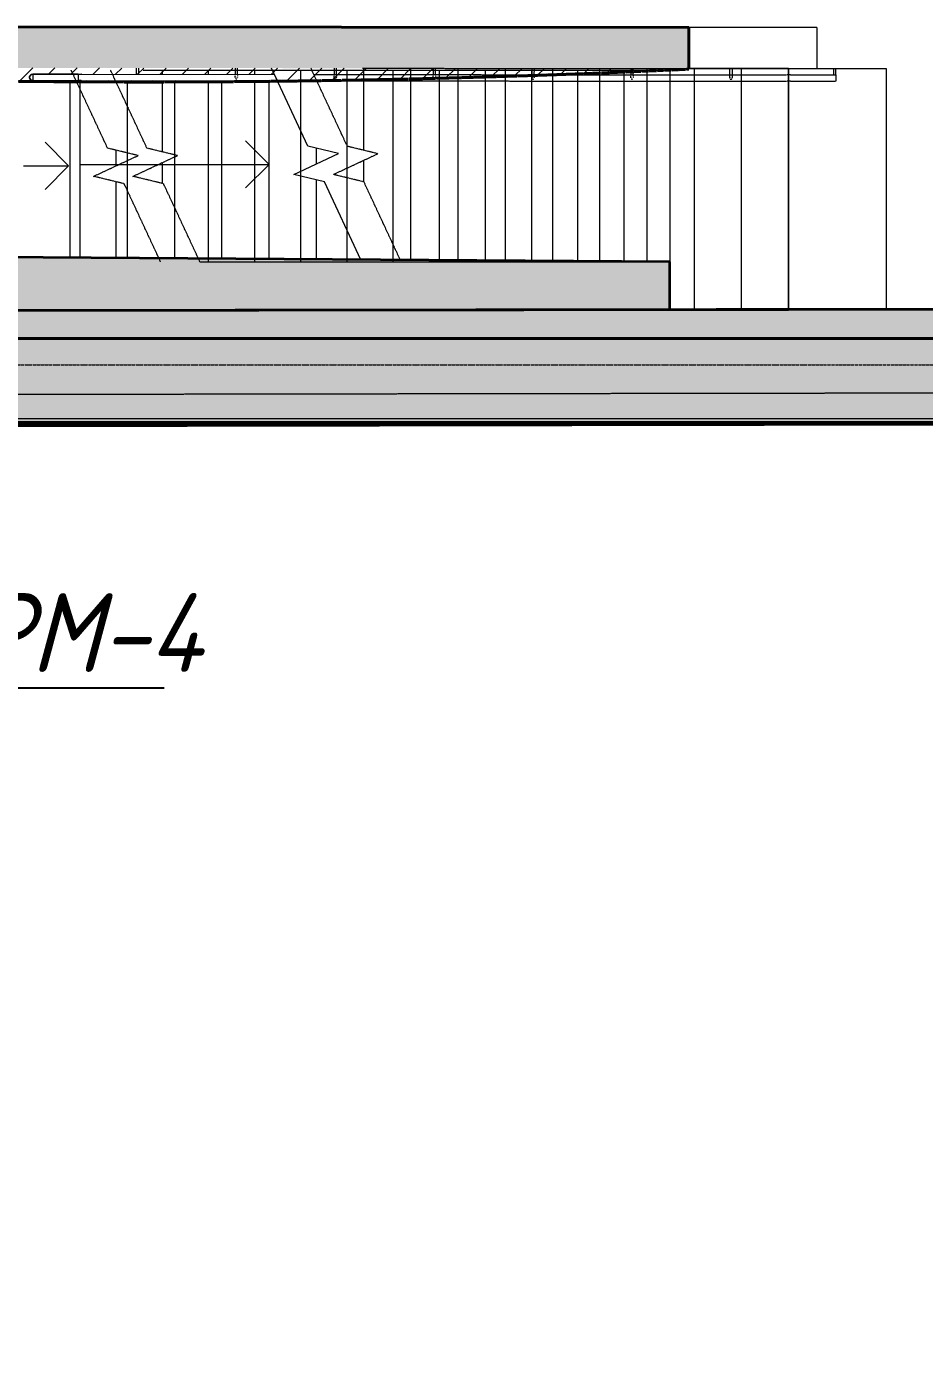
# Model space of a CAD drawing. Header units: millimetres. Extents: x 749182 to 2267578, y 70462 to 311449.
# Drawn here: x 1979924 to 1985626, y 247151 to 255578 of the extents above; entities that cross this region are included whole.
import ezdxf
from ezdxf import colors
from ezdxf.entities.mleader import LeaderData, LeaderLine
from ezdxf.math import Vec2, Vec3

# ---------------------------------------------------------------- set-up
doc = ezdxf.new("R2010")
doc.units = ezdxf.units.MM
for name, pattern in [('ADSK_Линия сетки', [25, 20, -2.5, 0, -2.5]), ('ADSK_Сверху', [4.5, 3, -1.5]), ('ADSK_Снесено', [4.5, 3, -1.5]), ('осеваяX2', [4, 2.5, -0.5, 0.5, -0.5])]:
    doc.linetypes.add(name, pattern=pattern)
for name, color, linetype, lineweight in [('Лестницы', 7, 'Continuous', 18), ('Ограждение', 7, 'Continuous', 18), ('Оси', 165, 'осеваяX2', 13), ('Перекрытие', 7, 'Continuous', 18), ('Размер', 7, 'Continuous', 13), ('Стены', 184, 'Continuous', 40), ('Стены внутренние', 7, 'Continuous', 18), ('Стены наружные', 7, 'Continuous', 18), ('Стены разрез', 7, 'Continuous', 35), ('Стены штриховка', 7, 'Continuous', 18), ('Стрелки вверх', 7, 'Continuous', 18)]:
    doc.layers.add(name, color=color, linetype=linetype, lineweight=lineweight)
doc.styles.add('GOST 2.304_new', font='isocpeur.ttf', dxfattribs={"width": 0.9, "oblique": 15})

# ---------------------------------------------------------------- blocks, each defined once
blk = doc.blocks.new('ADSK_Ограждение_Опоры_Г_образная - D15 высота60 консоль80-139754-00 План подвала')
at = {"layer": 'Ограждение'}
for p, q in [((-7.5, 60), (-7.5, 17.7)), ((7.5, 20), (7.5, 60))]:
    blk.add_line(p, q, dxfattribs=at)
blk = doc.blocks.new('ADSK_Ограждение_Опоры_Г_образная - D15 высота60 консоль80-V4-00 План подвала')
at = {"layer": 'Ограждение', "color": 253, "linetype": 'ADSK_Сверху', "true_color": 0xaaaaaa, "flags": 128}
for points in [[(-7.5, 0), (-7.5, 0.1), (-7.5, 0.2), (-7.5, 0.3), (-7.5, 0.4), (-7.5, 0.6), (-7.5, 0.8), (-7.5, 1), (-7.5, 1.2), (-7.5, 1.4), (-7.5, 1.7), (-7.5, 2), (-7.5, 2.3), (-7.5, 2.6), (-7.5, 3), (-7.5, 3.3), (-7.5, 3.7), (-7.5, 4.1), (-7.5, 4.5), (-7.5, 5), (-7.5, 5.4), (-7.5, 5.9), (-7.5, 6.4), (-7.5, 6.9), (-7.5, 7.4), (-7.5, 7.9), (-7.5, 8.5), (-7.5, 9), (-7.5, 9.6), (-7.5, 10.1), (-7.5, 10.7), (-7.5, 11.3), (-7.5, 11.9), (-7.5, 12.5), (-7.5, 13), (-7.5, 13.6)], [(7.5, 13.2), (7.5, 12.6), (7.5, 12), (7.5, 11.4), (7.5, 10.9), (7.5, 10.3), (7.5, 9.7), (7.5, 9.2), (7.5, 8.6)], [(7.5, 5.6), (7.5, 5.1), (7.5, 4.7), (7.5, 4.2), (7.5, 3.8), (7.5, 3.4), (7.5, 3.1), (7.5, 2.7), (7.5, 2.4), (7.5, 2.1), (7.5, 1.8), (7.5, 1.5), (7.5, 1.2), (7.5, 1), (7.5, 0.8), (7.5, 0.6), (7.5, 0.5), (7.5, 0.3), (7.5, 0.2), (7.5, 0.1), (7.5, 0.1)]]:
    blk.add_lwpolyline(points, dxfattribs=at)
at = {"layer": 'Ограждение', "color": 253, "linetype": 'ADSK_Сверху', "true_color": 0xaaaaaa}
for start, end in [(150, 180), (360, 15), (225, 270), (270, 315)]:
    blk.add_arc((0, 0), 7.5, start, end, dxfattribs=at)
blk = doc.blocks.new('ADSK_Ограждение_Опоры_Г_образная - D15 высота60 консоль80-V5-00 План подвала')
at = {"layer": 'Ограждение', "color": 253, "linetype": 'ADSK_Сверху', "true_color": 0xaaaaaa}
for p, q in [((-7.5, 15), (-7.5, 60)), ((7.5, 60), (7.5, 15))]:
    blk.add_line(p, q, dxfattribs=at)
at = {"layer": 'Ограждение', "color": 253, "linetype": 'ADSK_Сверху', "true_color": 0xaaaaaa, "flags": 128}
for points in [[(-7.5, 0), (-7.5, 0), (-7.5, 0), (-7.5, 0.1), (-7.5, 0.2), (-7.5, 0.3), (-7.5, 0.4), (-7.5, 0.6), (-7.5, 0.8), (-7.5, 1), (-7.5, 1.2), (-7.5, 1.4), (-7.5, 1.7), (-7.5, 2), (-7.5, 2.3), (-7.5, 2.6), (-7.5, 3), (-7.5, 3.3), (-7.5, 3.7), (-7.5, 4.1), (-7.5, 4.5), (-7.5, 5), (-7.5, 5.4), (-7.5, 5.9), (-7.5, 6.4), (-7.5, 6.9), (-7.5, 7.4), (-7.5, 7.9), (-7.5, 8.5), (-7.5, 9), (-7.5, 9.6), (-7.5, 10.1), (-7.5, 10.7), (-7.5, 11.3), (-7.5, 11.9), (-7.5, 12.5), (-7.5, 13), (-7.5, 13.6), (-7.5, 14.2), (-7.5, 14.8), (-7.5, 15)], [(7.5, 15), (7.5, 14.4), (7.5, 13.8), (7.5, 13.2), (7.5, 12.6), (7.5, 12), (7.5, 11.4), (7.5, 10.9), (7.5, 10.3), (7.5, 9.7), (7.5, 9.2), (7.5, 8.6), (7.5, 8.1), (7.5, 7.5), (7.5, 7), (7.5, 6.5), (7.5, 6), (7.5, 5.6), (7.5, 5.1), (7.5, 4.7), (7.5, 4.2), (7.5, 3.8), (7.5, 3.4), (7.5, 3.1), (7.5, 2.7), (7.5, 2.4), (7.5, 2.1), (7.5, 1.8), (7.5, 1.5), (7.5, 1.2), (7.5, 1), (7.5, 0.8), (7.5, 0.6), (7.5, 0.5), (7.5, 0.3), (7.5, 0.2), (7.5, 0.1), (7.5, 0.1), (7.5, 0), (7.5, 0)]]:
    blk.add_lwpolyline(points, dxfattribs=at)
at = {"layer": 'Ограждение', "color": 253, "linetype": 'ADSK_Сверху', "true_color": 0xaaaaaa}
for start, end in [(150, 180), (360, 15), (225, 270), (270, 315)]:
    blk.add_arc((0, 0), 7.5, start, end, dxfattribs=at)
blk = doc.blocks.new('ADSK_Ограждение_Опоры_Г_образная - D15 высота60 консоль80-V6-00 План подвала')
at = {"layer": 'Ограждение'}
for p, q in [((-7.5, 60), (-7.5, 20)), ((7.5, 20), (7.5, 60))]:
    blk.add_line(p, q, dxfattribs=at)
blk = doc.blocks.new('Существующие стены подвал - Существующие стены подвал-614279-00 План подвала')
at = {"layer": 'Стены', "true_color": 0xc0c0c0}
h = blk.add_hatch(color=9, dxfattribs=at)
h.paths.add_polyline_path([(19101.1, 43698.3), (19572.1, 43699), (19570.9, 44053.5), (19179, 44055.6), (19099.6, 44055.3), (19101.1, 43699)])
h.paths.add_polyline_path([(20842.1, 43701), (25814.7, 43709), (25814.2, 44012.3), (20841.6, 44045.1), (20841.6, 44012.3)])
at = {"layer": 'Стены разрез'}
for p, q in [((25814.2, 44012.3), (20841.6, 44045.1)), ((25814.7, 43709), (25814.2, 44012.3)), ((20842.1, 43701), (25814.7, 43709))]:
    blk.add_line(p, q, dxfattribs=at)
blk = doc.blocks.new('Существующие стены 1 эт - Существующие стены 1 эт-653793-00 План подвала')
at = {"layer": 'Стены', "true_color": 0xc0c0c0, "transparency": 33554534}
h = blk.add_hatch(color=9, dxfattribs=at)
h.paths.add_polyline_path([(18455.8, 21072.6), (18455.8, 22479.3), (18215, 22479.7), (18211.8, 21073), (18230.1, 21073)])
h.paths.add_polyline_path([(31559.9, 21112.7), (31502.4, 33829.4), (31501.6, 36509.1), (31317, 36509.1), (31317, 21113.3)])
h.paths.add_polyline_path([(30775, 21553), (30775, 22089.6), (30773.8, 22089.6)])
h.paths.add_polyline_path([(18997.8, 42983.1), (18997.8, 42985.1), (18995.9, 42985.1)])
h.paths.add_polyline_path([(19000.8, 23747.9), (19000.8, 23749.9), (19032.3, 42966.8), (19574.5, 42967.7), (19574.3, 43015.1), (19572.7, 43015.1), (19572.1, 42983.1), (18997.8, 42983.1), (18997.8, 23747.9)])
h.paths.add_polyline_path([(18455.8, 23749.3), (18455.8, 43525.1), (19486.4, 43525.1), (19485.6, 43698.9), (18216.3, 43696.8), (18235.6, 30592.8), (18218.2, 23749.9), (18288.2, 23749.7)])
h.paths.add_polyline_path([(30768.8, 24198.6), (30775, 24199), (30775, 25126.6), (30766.6, 25126.5), (30768.8, 24199)])
h.paths.add_polyline_path([(30761.5, 27308.6), (30775, 27309), (30775, 28122.6), (30759.6, 28122.5), (30761.5, 27309)])
h.paths.add_polyline_path([(30754.6, 30234.6), (30775, 30235.1), (30775, 31221.7), (30752.3, 31221.6)])
h.paths.add_polyline_path([(30749.7, 33271.6), (30775, 33272), (30775, 34245.6), (30749.8, 34245.6), (30749.7, 33272)])
h.paths.add_polyline_path([(30775, 36307.6), (30775, 37274.6), (30750.1, 37274.6), (30750, 36307.6)])
h.paths.add_polyline_path([(30775, 39531.6), (30775, 40597.6), (30750.4, 40597.6), (30750.4, 39531.6), (30755.1, 39531.6)])
h.paths.add_polyline_path([(30775, 42002.6), (30775, 42983.1), (30750.7, 42983.1), (30750.7, 42002.6)])
h.paths.add_polyline_path([(20843.2, 42969.7), (29470.3, 42983.1), (20843.2, 42983.1)])
h.paths.add_polyline_path([(30775, 42983.1), (30777, 42983.1), (30777, 42985.1)])
h.paths.add_polyline_path([(31501.3, 43512.6), (31501.3, 43512.6), (31501.3, 43718), (20842.1, 43700.5), (20843.2, 43525.1), (31317, 43525.1), (31317, 43512.6)])
at = {"layer": 'Стены'}
for p, q in [((20842.1, 43701), (26567.7, 43710.2)), ((26567.7, 43710.2), (31501.3, 43718))]:
    blk.add_line(p, q, dxfattribs=at)
at = {"layer": 'Стены разрез'}
for p, q in [((31501.3, 43718), (20842.1, 43701)), ((20843.2, 42969.7), (30750.7, 42985.1))]:
    blk.add_line(p, q, dxfattribs=at)
blk = doc.blocks.new('Тип перил - Перила_Внутренний_-1199498-00 План подвала')
at = {"layer": 'Ограждение'}
for p, q in [((22056, 45203.3), (21767.6, 45203.6)), ((21767.6, 45163.6), (22055.9, 45163.3))]:
    blk.add_line(p, q, dxfattribs=at)
at = {"layer": 'Ограждение', "flags": 128}
for points in [[(22056, 45203.3), (22058.8, 45203.3), (22061.6, 45203.3), (22064.4, 45203.3), (22067.1, 45203.3), (22069.9, 45203.3), (22072.6, 45203.3), (22074.5, 45203.3)], [(22074.5, 45163.3), (22071.8, 45163.3), (22069, 45163.3), (22066.3, 45163.3), (22063.5, 45163.3), (22060.7, 45163.3), (22057.9, 45163.3), (22055.9, 45163.3)]]:
    blk.add_lwpolyline(points, dxfattribs=at)
at = {"layer": 'Ограждение'}
for centre, radius, start, end in [((22029.9, 49966.3), 4763.2, 270.3143, 270.53733), ((22075.8, 45078), 125.3, 88.96576, 90.58908), ((22020, 40400.4), 4763.2, 89.3448, 89.56783), ((22076, 45288.5), 125.3, 269.29305, 270.91637)]:
    blk.add_arc(centre, radius, start, end, dxfattribs=at)
blk = doc.blocks.new('Тип перил - D40-138916-00 План подвала')
at = {"layer": 'Ограждение', "flags": 128}
for points in [[(0, 20), (0.8, 20), (1.6, 19.9), (2.4, 19.9), (3.2, 19.7), (4, 19.6), (4.8, 19.4), (5.5, 19.2), (6.3, 19), (7, 18.7), (7.8, 18.4), (8.5, 18.1), (9.2, 17.7), (9.9, 17.4), (10.6, 16.9), (11.3, 16.5), (11.9, 16), (12.6, 15.6), (13.2, 15), (13.8, 14.5), (14.3, 13.9), (14.9, 13.3), (15.4, 12.7), (15.9, 12.1), (16.4, 11.5), (16.8, 10.8), (17.2, 10.1), (17.6, 9.4), (18, 8.7), (18.3, 8), (18.6, 7.2), (18.9, 6.5), (19.2, 5.7), (19.4, 5), (19.6, 4.2), (19.7, 3.4), (19.8, 2.6), (19.9, 1.8), (20, 1), (20, 0.2), (20, 0)], [(20, 0), (20, -0.8), (19.9, -1.6), (19.9, -2.4), (19.7, -3.2), (19.6, -4), (19.4, -4.8), (19.2, -5.5), (19, -6.3), (18.7, -7), (18.4, -7.8), (18.1, -8.5), (17.7, -9.2), (17.4, -9.9), (16.9, -10.6), (16.5, -11.3), (16, -11.9), (15.6, -12.6), (15, -13.2), (14.5, -13.8), (13.9, -14.3), (13.3, -14.9), (12.7, -15.4), (12.1, -15.9), (11.5, -16.4), (10.8, -16.8), (10.1, -17.2), (9.4, -17.6), (8.7, -18), (8, -18.3), (7.2, -18.6), (6.5, -18.9), (5.7, -19.2), (5, -19.4), (4.2, -19.6), (3.4, -19.7), (2.6, -19.8), (1.8, -19.9), (1, -20), (0.2, -20), (0, -20)]]:
    blk.add_lwpolyline(points, dxfattribs=at)
at = {"layer": 'Ограждение'}
for start, end in [(360, 90), (270, 360)]:
    blk.add_arc((0, 0), 19.8, start, end, dxfattribs=at)
blk = doc.blocks.new('Тип перил - Перила_Внутренний_-V10-00 План подвала')
at = {"layer": 'Ограждение', "color": 5, "true_color": 0x0000ff}
for p, q in [((21767.6, 45203.6), (21767.6, 45163.6)), ((21767.6, 45203.6), (22056, 45203.3)), ((22056, 45203.3), (22055.9, 45163.3)), ((22056, 45203.3), (22055.9, 45163.3)), ((22056, 45203.3), (22078, 45203.3)), ((22078, 45203.3), (23303, 45202)), ((23321.7, 45162), (23303, 45202)), ((21767.6, 45163.6), (22055.9, 45163.3)), ((22055.9, 45163.3), (22078, 45163.3)), ((22078, 45163.3), (23321.7, 45162))]:
    blk.add_line(p, q, dxfattribs=at)
at = {"layer": 'Ограждение', "color": 5, "linetype": 'ADSK_Сверху', "true_color": 0x0000ff}
for p, q in [((23571.8, 45161.7), (23553.1, 45201.8)), ((23553.1, 45201.8), (25934.9, 45199.3)), ((25934.9, 45199.3), (26557.2, 45199.3)), ((26579.3, 45199.3), (26557.2, 45199.3)), ((26579.3, 45199.3), (26867.7, 45199.3)), ((26867.7, 45199.3), (26867.7, 45159.3)), ((23571.8, 45161.7), (25934.9, 45159.3)), ((25934.9, 45159.3), (26557.2, 45159.3)), ((26579.3, 45159.3), (26557.2, 45159.3)), ((26579.3, 45159.3), (26867.7, 45159.3))]:
    blk.add_line(p, q, dxfattribs=at)
blk = doc.blocks.new('Тип перил - Перила_Внутренний_-1199754-00 План подвала')
at = {"layer": 'Ограждение', "linetype": 'ADSK_Сверху'}
for p, q in [((23571.8, 45161.7), (23553.1, 45201.8)), ((23553.1, 45201.8), (25934.9, 45199.3)), ((25934.9, 45199.3), (26557.2, 45199.3)), ((26579.3, 45199.3), (26557.2, 45199.3)), ((26579.3, 45199.3), (26867.7, 45199.3)), ((26867.7, 45199.3), (26867.7, 45159.3)), ((23571.8, 45161.7), (25934.9, 45159.3)), ((25934.9, 45159.3), (26557.2, 45159.3)), ((26579.3, 45159.3), (26557.2, 45159.3)), ((26579.3, 45159.3), (26867.7, 45159.3))]:
    blk.add_line(p, q, dxfattribs=at)
blk = doc.blocks.new('_DotSmall')
at = {"color": 0, "linetype": 'ByBlock', "lineweight": 35, "const_width": 0.5}
blk.add_lwpolyline([(-0.0625, 0, 1), (0.0625, 0, 1)], format="xyb", close=True, dxfattribs=at)

msp = doc.modelspace()

# ---------------------------------------------------------------- hatches: boundary and pattern name
at = {"layer": 'Стены внутренние', "lineweight": 9}
h = msp.add_hatch(dxfattribs=at)
h.set_pattern_fill('FP_2', color=0, style=0, pattern_type=2)
h.set_pattern_definition([(0, (1958195.05, 210071.62), (406.4, 101.6), [33.528, -271.272, 33.528, -271.272, -1625.6]), (0, (1958195.05, 210071.62), (406.4, 101.6), [-609.6, 33.528, -576.072, 33.528, -271.272, -711.2]), (0, (1958195.05, 210071.62), (406.4, 101.6), [-1524, 33.528, -169.672, 33.528, -474.472]), (120, (1958347.45, 210122.42), (-291.18818, 301.15272), [33.528, -271.272, 33.528, -271.272, -1625.6]), (120, (1958347.45, 210122.42), (-291.18818, 301.15272), [-609.6, 33.528, -576.072, 33.528, -271.272, -711.2]), (120, (1958347.45, 210122.42), (-291.18818, 301.15272), [-1524, 33.528, -169.672, 33.528, -474.472]), (240, (1958398.25, 210325.62), (-115.21182, -402.75272), [33.528, -271.272, 33.528, -271.272, -1625.6]), (240, (1958398.25, 210325.62), (-115.21182, -402.75272), [-609.6, 33.528, -576.072, 33.528, -271.272, -711.2]), (240, (1958398.25, 210325.62), (-115.21182, -402.75272), [-1524, 33.528, -169.672, 33.528, -474.472])])
h.paths.add_polyline_path([(1979038.2894, 253066.7432), (1989002.062, 253066.7432), (1989002.062, 253086.7432), (1979037.7181, 253086.7432), (1979038.2496, 253066.7432)])
h.paths.add_polyline_path([(1977192.8814, 253066.7432), (1977767.7181, 253066.7432), (1977767.1489, 253086.7432), (1977180.8814, 253086.7432), (1977180.8814, 253066.7432), (1977190.8814, 253066.7432)])
at = {"layer": 'Стены наружные'}
msp.add_hatch(color=0, dxfattribs=at).paths.add_polyline_path([(1984129.7682, 255310.9244), (1984129.7722, 255310.9328), (1984129.9059, 255570.9242), (1977548.6343, 255577.6936), (1977549.7096, 255317.6924), (1984129.5847, 255310.9244)])
at = {"layer": 'Стены наружные', "linetype": 'ADSK_Снесено', "lineweight": 9}
h = msp.add_hatch(dxfattribs=at)
h.set_pattern_fill('FP_1', color=0, style=0, pattern_type=2)
h.set_pattern_definition([(45, (1958195.05, 210071.62), (-70.71068, 70.71068), [])])
h.paths.add_polyline_path([(1980391.0139, 255226.1371), (1981364.785, 255229.1256), (1982260.9053, 255242.8158), (1983195.5408, 255268.9824), (1984129.7682, 255307.0288), (1984129.5847, 255310.9244), (1977587.0755, 255317.6539), (1977587.0755, 255290.2549), (1978590.9856, 255255.4102), (1979456.0603, 255235.6278), (1980224.5847, 255227.8265)])
h.paths.add_polyline_path([(1981516.7015, 255233.6119), (1980273.0521, 255234.8911), (1980273.0932, 255274.8911), (1981498.0402, 255273.6311), (1981512.4097, 255242.8158)])
h.paths.add_polyline_path([(1980250.991, 255234.9138), (1979962.6182, 255235.2104), (1979962.6593, 255275.2104), (1980251.0322, 255274.9138), (1980251.0108, 255254.1568)])
at = {"layer": 'Стены наружные'}
h = msp.add_hatch(color=0, dxfattribs=at)
h.paths.add_polyline_path([(1977682.2622, 253086.7432), (1977767.7181, 253086.7432), (1977767.1489, 253596.7432), (1976650.8814, 253596.7432), (1976650.8814, 253086.7432), (1977681.1942, 253086.7432)])
h.paths.add_polyline_path([(1988945.7219, 253086.7432), (1989002.062, 253086.7432), (1989002.062, 253596.7432), (1979037.7181, 253596.7432), (1979038.2183, 253086.7432), (1988776.0865, 253086.7432)])

# ---------------------------------------------------------------- linework, layer by layer
at = {"layer": 'Лестницы', "color": 0, "linetype": 'ADSK_Снесено'}
for p, q in [((1980438.0381, 254805.9336), (1980207.0239, 255301.3451)), ((1980688.0381, 254805.9336), (1980457.0239, 255301.3451)), ((1980664.4068, 255301.3451), (1984009.2654, 255301.3451)), ((1980784.0654, 255301.3451), (1980784.0654, 255274.3655)), ((1980784.0654, 255301.3451), (1980784.0654, 255274.3655)), ((1981077.2654, 255301.3451), (1981077.2654, 255274.0639)), ((1981077.2654, 255301.3451), (1981077.2654, 255274.0639)), ((1981370.4654, 255301.3451), (1981370.4654, 255273.7624)), ((1981370.4654, 255301.3451), (1981370.4654, 255273.7624)), ((1981663.6654, 255301.3451), (1981663.6654, 254083.9451)), ((1981663.6654, 255301.3451), (1981663.6654, 254083.9451)), ((1981956.8654, 255301.3451), (1981956.8654, 254083.9451)), ((1981956.8654, 255301.3451), (1981956.8654, 254083.9451)), ((1982250.0654, 255301.3451), (1982250.0654, 254083.9451)), ((1982250.0654, 255301.3451), (1982250.0654, 254083.9451)), ((1982543.2654, 255301.3451), (1982543.2654, 254083.9451)), ((1982543.2654, 255301.3451), (1982543.2654, 254083.9451)), ((1982836.4654, 255301.3451), (1982836.4654, 254083.9451)), ((1982836.4654, 255301.3451), (1982836.4654, 254083.9451)), ((1983129.6654, 255301.3451), (1983129.6654, 254083.9451)), ((1983129.6654, 255301.3451), (1983129.6654, 254083.9451)), ((1983422.8654, 255301.3451), (1983422.8654, 254083.9451)), ((1983422.8654, 255301.3451), (1983422.8654, 254083.9451)), ((1983716.0654, 255301.3451), (1983716.0654, 254083.9451)), ((1983716.0654, 255301.3451), (1983716.0654, 254083.9451)), ((1984009.2654, 255301.3451), (1984009.2654, 254083.9451)), ((1980197.6654, 255228.0998), (1980197.6654, 254109.1018)), ((1980197.6654, 255228.0998), (1980197.6654, 254109.1018)), ((1980784.0654, 255234.3655), (1980784.0654, 254782.596)), ((1980784.0654, 255234.3655), (1980784.0654, 254782.596)), ((1981077.2654, 255234.0639), (1981077.2654, 254083.9451)), ((1981077.2654, 255234.0639), (1981077.2654, 254083.9451)), ((1981370.4654, 255233.7623), (1981370.4654, 254083.9451)), ((1981370.4654, 255233.7623), (1981370.4654, 254083.9451)), ((1980349.2548, 254626.611), (1980632.476, 254758.6792)), ((1980632.476, 254758.6792), (1980438.0381, 254805.9336)), ((1980490.8654, 254793.095), (1980490.8654, 254692.6451)), ((1980490.8654, 254793.095), (1980490.8654, 254692.6451)), ((1980599.2548, 254626.611), (1980882.476, 254758.6792)), ((1980882.476, 254758.6792), (1980688.0381, 254805.9336)), ((1980784.0654, 254712.7896), (1980784.0654, 254581.6964)), ((1980784.0654, 254712.7896), (1980784.0654, 254581.6964)), ((1980543.6926, 254579.3567), (1980349.2548, 254626.611)), ((1980490.8654, 254592.1953), (1980490.8654, 254107.1666)), ((1980490.8654, 254592.1953), (1980490.8654, 254107.1666)), ((1980793.6926, 254579.3567), (1980599.2548, 254626.611)), ((1980774.7068, 254083.9451), (1980543.6926, 254579.3567)), ((1981024.7068, 254083.9451), (1980793.6926, 254579.3567)), ((1981024.7068, 254083.9451), (1984009.2654, 254083.9451))]:
    msp.add_line(p, q, dxfattribs=at)
at = {"layer": 'Лестницы', "color": 0}
for p, q in [((1981710.2422, 254818.5625), (1981479.3789, 255313.6504)), ((1980262.7003, 255227.4396), (1980262.7003, 255181.9467)), ((1980262.7003, 255227.4396), (1980262.7003, 255181.9467)), ((1980262.7003, 255181.9467), (1980262.7003, 254108.6725)), ((1980262.7003, 255181.9467), (1980262.7003, 254108.6725)), ((1980562.7003, 255226.5771), (1980562.7003, 254775.6369)), ((1980562.7003, 255226.5771), (1980562.7003, 254775.6369)), ((1980862.7003, 255227.3459), (1980862.7003, 254104.7125)), ((1980862.7003, 255227.3459), (1980862.7003, 254104.7125)), ((1981162.7003, 255228.1147), (1981162.7003, 254102.7325)), ((1981162.7003, 255228.1147), (1981162.7003, 254102.7325)), ((1981462.7003, 255230.6214), (1981462.7003, 254100.7525)), ((1981462.7003, 255230.6214), (1981462.7003, 254100.7525)), ((1980562.7003, 254775.6369), (1980562.7003, 254726.1423)), ((1980562.7003, 254775.6369), (1980562.7003, 254726.1423)), ((1981621.4589, 254639.2399), (1981904.6801, 254771.3081)), ((1981904.6801, 254771.3081), (1981710.2422, 254818.5625)), ((1981762.7003, 254805.8136), (1981762.7003, 254705.1019)), ((1981762.7003, 254805.8136), (1981762.7003, 254705.1019)), ((1980562.7003, 254726.1423), (1980562.7003, 254538.5946)), ((1980562.7003, 254726.1423), (1980562.7003, 254538.5946)), ((1981815.8968, 254591.9856), (1981621.4589, 254639.2399)), ((1981762.7003, 254604.9139), (1981762.7003, 254098.7725)), ((1981762.7003, 254604.9139), (1981762.7003, 254098.7725)), ((1982046.76, 254096.8977), (1981815.8968, 254591.9856)), ((1980562.7003, 254538.5946), (1980562.7003, 254106.6925)), ((1980562.7003, 254538.5946), (1980562.7003, 254106.6925))]:
    msp.add_line(p, q, dxfattribs=at)
at = {"layer": 'Лестницы', "color": 0, "linetype": 'ADSK_Сверху'}
for p, q in [((1981960.6881, 254817.6063), (1981729.4989, 255313.3931)), ((1982057.6154, 255313.0556), (1984129.9059, 255310.924)), ((1982062.7003, 255313.0504), (1982062.7003, 254792.8142)), ((1982062.7003, 255313.0504), (1982062.7003, 254792.8142)), ((1982362.7003, 255312.7418), (1982362.7003, 254094.8125)), ((1982362.7003, 255312.7418), (1982362.7003, 254094.8125)), ((1982662.7003, 255312.4332), (1982662.7003, 254092.8325)), ((1982662.7003, 255312.4332), (1982662.7003, 254092.8325)), ((1982962.7003, 255312.1246), (1982962.7003, 254090.8525)), ((1982962.7003, 255312.1246), (1982962.7003, 254090.8525)), ((1983262.7003, 255311.816), (1983262.7003, 254088.8725)), ((1983262.7003, 255311.816), (1983262.7003, 254088.8725)), ((1983562.7003, 255311.5075), (1983562.7003, 254086.8925)), ((1983562.7003, 255311.5075), (1983562.7003, 254086.8925)), ((1983862.7003, 255311.1989), (1983862.7003, 254084.9125)), ((1983862.7003, 255311.1989), (1983862.7003, 254084.9125)), ((1984129.9059, 255310.924), (1984762.7003, 255310.924)), ((1984162.7003, 255310.924), (1984162.7003, 253780.8315)), ((1984162.7003, 255310.924), (1984162.7003, 253780.8315)), ((1984462.7003, 255310.924), (1984462.7003, 253781.3103)), ((1984462.7003, 255310.924), (1984462.7003, 253781.3103)), ((1984762.7003, 255310.924), (1984762.7003, 253781.789)), ((1981871.9048, 254638.2837), (1982155.126, 254770.352)), ((1982155.126, 254770.352), (1981960.6881, 254817.6063)), ((1982062.7003, 254727.2532), (1982062.7003, 254591.9146)), ((1982062.7003, 254727.2532), (1982062.7003, 254591.9146)), ((1982066.3426, 254591.0294), (1981871.9048, 254638.2837)), ((1982297.5318, 254095.2426), (1982066.3426, 254591.0294)), ((1982297.5318, 254095.2426), (1984009.2654, 254083.9451)), ((1984009.2654, 254083.9451), (1984009.7495, 253780.5874)), ((1984009.7495, 253780.5874), (1984762.7003, 253781.789))]:
    msp.add_line(p, q, dxfattribs=at)
at = {"layer": 'Оси', "linetype": 'ADSK_Линия сетки'}
msp.add_line((1947108.8213, 253428.4045), (2015336.7643, 253428.4045), dxfattribs=at)
at = {"layer": 'Перекрытие'}
for p, q in [((1984762.7003, 255310.924), (1984129.9059, 255310.924)), ((1984762.7003, 253781.789), (1984762.7003, 255310.924)), ((1984009.7495, 253780.5874), (1984762.7003, 253781.789)), ((1985382.7003, 253782.7785), (1984762.7003, 253781.789))]:
    msp.add_line(p, q, dxfattribs=at)
at = {"layer": 'Перекрытие', "linetype": 'ADSK_Сверху'}
for p, q in [((1984762.7003, 253781.789), (1984762.7003, 255310.924)), ((1984942.7003, 255310.924), (1985382.7003, 255310.924)), ((1985382.7003, 255310.924), (1985382.7003, 253782.7785)), ((1977027.6638, 253238.1266), (1989145.4862, 253257.0555))]:
    msp.add_line(p, q, dxfattribs=at)
at = {"layer": 'Стены внутренние', "color": 0}
msp.add_line((1989002.062, 253086.7432), (1979037.7181, 253086.7432), dxfattribs=at)
at = {"layer": 'Стены внутренние', "color": 0, "lineweight": 40}
msp.add_line((1979037.7181, 253054.7432), (1988970.062, 253054.7432), dxfattribs=at)
at = {"layer": 'Стены наружные', "color": 0, "lineweight": 40}
for p, q in [((1984130.0396, 255570.924), (1977288.631, 255577.9611)), ((1984129.7722, 255310.9242), (1984130.0396, 255570.924)), ((1984129.5847, 255310.9244), (1984129.7722, 255310.9242)), ((1989512.062, 253596.7432), (1979037.7181, 253596.7432))]:
    msp.add_line(p, q, dxfattribs=at)
at = {"layer": 'Стены наружные', "color": 0, "linetype": 'ADSK_Сверху'}
for p, q in [((1984942.7003, 255570.924), (1984129.9059, 255570.924)), ((1984129.9059, 255310.924), (1984129.9059, 255570.924)), ((1984942.7003, 255570.924), (1984942.7003, 255310.924)), ((1984129.9059, 255310.924), (1984942.7003, 255310.924))]:
    msp.add_line(p, q, dxfattribs=at)
at = {"layer": 'Стены наружные', "color": 0, "linetype": 'ADSK_Снесено', "lineweight": 40}
msp.add_line((1984129.7682, 255307.0288), (1984129.5847, 255310.9244), dxfattribs=at)
msp.add_arc((1980670.0417, 328771.3205), 73545.7127, 267.597369084, 272.696294594, dxfattribs=at)
at = {"layer": 'Стены штриховка', "color": 0}
for p, q in [((1988982.062, 253066.7432), (1979037.7181, 253066.7432)), ((1988972.062, 253056.7432), (1979037.7181, 253056.7432))]:
    msp.add_line(p, q, dxfattribs=at)
at = {"layer": 'Стрелки вверх', "color": 0}
for p, q in [((1980190.8654, 254692.6451), (1980040.8654, 254842.6451)), ((1981464.2733, 254702.6924), (1981314.2733, 254852.6924)), ((1979904.4654, 254692.6451), (1980190.8654, 254692.6451)), ((1980190.8654, 254692.6451), (1980040.8654, 254542.6451)), ((1980262.7003, 254702.6924), (1980512.4117, 254702.6924)), ((1980512.4117, 254702.6924), (1980562.7003, 254702.6924)), ((1980562.7003, 254702.6924), (1980862.7003, 254702.6924)), ((1980862.7003, 254702.6924), (1981162.7003, 254702.6924)), ((1981162.7003, 254702.6924), (1981462.7003, 254702.6924)), ((1981464.2733, 254702.6924), (1981314.2733, 254552.6924)), ((1981462.7003, 254702.6924), (1981464.2733, 254702.6924))]:
    msp.add_line(p, q, dxfattribs=at)

# ---------------------------------------------------------------- block references
at = {"layer": 'Ограждение', "color": 0, "rotation": 179.9410660476429}
msp.add_blockref('Тип перил - D40-138916-00 План подвала', (1979962.6388, 255255.2104), dxfattribs=at)
at = {"layer": 'Ограждение', "color": 0}
for name in ['Тип перил - Перила_Внутренний_-1199498-00 План подвала', 'Тип перил - Перила_Внутренний_-V10-00 План подвала', 'Тип перил - Перила_Внутренний_-1199754-00 План подвала']:
    msp.add_blockref(name, (1958195.046, 210071.6162), dxfattribs=at)
at = {"layer": 'Ограждение', "color": 0, "linetype": 'ADSK_Сверху', "rotation": 359.9410660476429}
for name, p in [('ADSK_Ограждение_Опоры_Г_образная - D15 высота60 консоль80-139754-00 План подвала', (1980628.1333, 255254.5259)), ('ADSK_Ограждение_Опоры_Г_образная - D15 высота60 консоль80-V4-00 План подвала', (1981256.3119, 255253.8798)), ('ADSK_Ограждение_Опоры_Г_образная - D15 высота60 консоль80-139754-00 План подвала', (1981256.3119, 255253.8798)), ('ADSK_Ограждение_Опоры_Г_образная - D15 высота60 консоль80-V4-00 План подвала', (1981884.4906, 255253.2336)), ('ADSK_Ограждение_Опоры_Г_образная - D15 высота60 консоль80-139754-00 План подвала', (1981884.4906, 255253.2336)), ('ADSK_Ограждение_Опоры_Г_образная - D15 высота60 консоль80-V4-00 План подвала', (1982512.6693, 255252.5875)), ('ADSK_Ограждение_Опоры_Г_образная - D15 высота60 консоль80-139754-00 План подвала', (1982512.6693, 255252.5875)), ('ADSK_Ограждение_Опоры_Г_образная - D15 высота60 консоль80-V4-00 План подвала', (1983140.848, 255251.9414)), ('ADSK_Ограждение_Опоры_Г_образная - D15 высота60 консоль80-139754-00 План подвала', (1983140.848, 255251.9414)), ('ADSK_Ограждение_Опоры_Г_образная - D15 высота60 консоль80-V4-00 План подвала', (1983769.0267, 255251.2952)), ('ADSK_Ограждение_Опоры_Г_образная - D15 высота60 консоль80-139754-00 План подвала', (1983769.0267, 255251.2952))]:
    msp.add_blockref(name, p, dxfattribs=at)
at = {"layer": 'Ограждение', "color": 0, "linetype": 'ADSK_Сверху'}
for name, p in [('ADSK_Ограждение_Опоры_Г_образная - D15 высота60 консоль80-V5-00 План подвала', (1984397.2055, 255250.924)), ('ADSK_Ограждение_Опоры_Г_образная - D15 высота60 консоль80-V4-00 План подвала', (1984397.2055, 255250.924)), ('ADSK_Ограждение_Опоры_Г_образная - D15 высота60 консоль80-V6-00 План подвала', (1985055.8238, 255250.924))]:
    msp.add_blockref(name, p, dxfattribs=at)
at = {"layer": 'Стены'}
msp.add_blockref('Существующие стены подвал - Существующие стены подвал-614279-00 План подвала', (1958195.046, 210071.6162), dxfattribs=at)
at = {"layer": 'Стены', "color": 0}
msp.add_blockref('Существующие стены 1 эт - Существующие стены 1 эт-653793-00 План подвала', (1958195.046, 210071.6162), dxfattribs=at)

# ---------------------------------------------------------------- leaders
at = {"layer": 'Размер', "color": 0, "ltscale": 20}
ml = msp.add_multileader_mtext('Standard', dxfattribs=at)
ml.set_content('\\A1;РМ-4', style='GOST 2.304_new')
ml.set_leader_properties()
ml.set_arrow_properties(name='DOTSMALL')
ml.build(insert=Vec2(0, 0))
ml.multileader.update_dxf_attribs({"text_left_attachment_type": 6, "text_right_attachment_type": 6, "dogleg_length": 1, "arrow_head_size": 100})
ctx = ml.context
ctx.base_point, ctx.char_height, ctx.arrow_head_size, ctx.landing_gap_size, ctx.plane_origin = Vec3(1979498.342, 251379.1369), 500, 100, 0, Vec3(1959377.6808, 398359.7662)
ctx.left_attachment, ctx.right_attachment, ctx.text_align_type = 6, 6, 1
notes = []
notes.append((ctx, [(1, (1, 1, 0), (1979478.342, 251379.1369), (1, 0), 20, [(0, [(1978400.9183, 253506.2691)], 0, [])])]))
ctx.mtext.insert, ctx.mtext.rotation, ctx.mtext.width, ctx.mtext.alignment, ctx.mtext.flow_direction = Vec3(1980307.3166, 251979.1369), 6.283185307, 1286.674802, 2, 5
for ctx, leaders in notes:
    for number, flags, end, landing, length, lines in leaders:
        leader = LeaderData()
        leader.index, (leader.has_last_leader_line, leader.has_dogleg_vector, leader.attachment_direction) = number, flags
        leader.last_leader_point, leader.dogleg_vector, leader.dogleg_length = Vec3(end), Vec3(landing), length
        for number, points, colour, breaks in lines:
            line = LeaderLine()
            line.index, line.vertices, line.color, line.breaks = number, Vec3.list(points), colors.encode_raw_color(colour), breaks
            leader.lines.append(line)
        ctx.leaders.append(leader)

doc.saveas('drawing.dxf')
